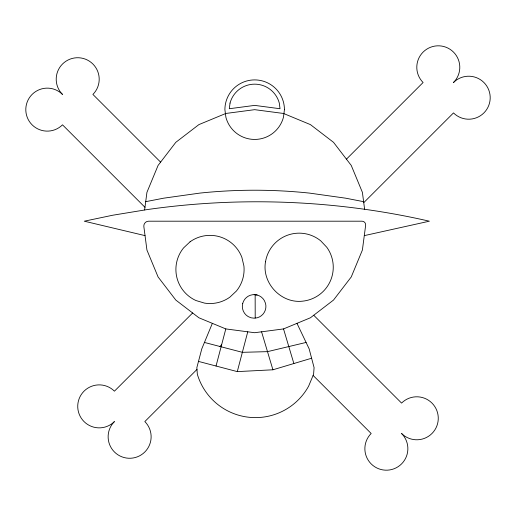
<?xml version="1.0" encoding="UTF-8"?>
<svg xmlns="http://www.w3.org/2000/svg" width="516" height="516" viewBox="0 0 516 516"><rect width="100%" height="100%" fill="white"/><g stroke="black" fill="none" stroke-linecap="round" stroke-linejoin="round"><path stroke-width="0.77" d="M144.622 209.922L146.937 192.326L158.083 165.43L175.801 142.332L198.899 124.608L225.802 113.468L254.665 109.669L283.529 113.468L310.426 124.608L333.523 142.332L351.248 165.43L362.387 192.326L364.631 209.341M216.036 366.025L225.802 328.918L198.899 317.779L175.801 300.054L158.083 276.957L146.937 250.06L143.854 226.621A4.805 4.805 0 0 1 148.614 221.196L361.98 221.196A3.689 3.689 0 0 1 365.638 225.363L362.387 250.06L351.248 276.957L333.523 300.054L310.426 317.779L283.529 328.918L254.665 332.717L225.802 328.918M198.492 361.406L237.283 371.61L247.757 331.807M212.353 323.345L201.801 348.81L196.848 367.644L197.344 374.281A60.643 60.643 0 0 0 308.6 386.2L313.586 374.281L314.089 367.644L309.129 348.81L296.977 323.345M192.636 312.967L114.429 391.173A21.498 21.498 0 0 0 84.024 391.173A21.498 21.498 0 0 0 84.024 421.572A21.498 21.498 0 0 0 114.429 421.572A21.498 21.498 0 0 0 114.429 451.977A21.498 21.498 0 0 0 144.835 451.977A21.498 21.498 0 0 0 144.835 421.572L196.983 369.43M346.436 159.16L423.094 82.508A21.498 21.498 0 0 1 423.094 52.103A21.498 21.498 0 0 1 453.5 52.103A21.498 21.498 0 0 1 453.5 82.508A21.498 21.498 0 0 1 483.905 82.508A21.498 21.498 0 0 1 483.905 112.914A21.498 21.498 0 0 1 453.5 112.914L363.748 202.659M219.926 346.481L221.622 344.785M237.283 371.61L272.919 369.791L311.612 358.227M306.091 342.443L267.494 351.641L242.359 352.325L204.439 342.443M364.29 235.625L429.37 221.196C337.064 200.06 240.985 196.177 147.247 209.573L112.662 215.243L84.276 221.196L145.041 235.625M145.712 201.672L163.662 198.183L199.885 193.094A524.146 524.146 0 0 1 309.439 193.094L345.662 198.183L363.619 201.672M254.124 294.617L257.174 295.017M160.611 162.134L92.906 94.428A21.498 21.498 0 0 0 92.906 64.023A21.498 21.498 0 0 0 62.501 64.023A21.498 21.498 0 0 0 62.501 94.428A21.498 21.498 0 0 0 32.095 94.428A21.498 21.498 0 0 0 32.095 124.827A21.498 21.498 0 0 0 62.501 124.827L144.97 207.297M313.728 315.244L401.571 403.086A21.498 21.498 0 0 1 431.976 403.086A21.498 21.498 0 0 1 431.976 433.492A21.498 21.498 0 0 1 401.571 433.492A21.498 21.498 0 0 1 401.571 463.897A21.498 21.498 0 0 1 371.165 463.897A21.498 21.498 0 0 1 371.165 433.492L313.102 375.435M283.529 328.918L293.868 363.528M261.573 331.807L272.919 369.791M255.149 294.752L255.207 318.05M265.514 261.773C261.657 283.026 281.149 303.731 302.595 301.163A34.095 34.095 0 0 0 326.828 247.312L320.726 240.837A34.095 34.095 0 0 0 265.514 261.773M230.039 103.071L229.291 108.734L254.665 105.393L280.033 108.734L279.291 103.071A25.49 25.49 0 0 0 230.039 103.071M242.739 303.356L242.333 306.407A11.791 11.791 0 0 0 248.228 316.618L251.073 317.791L254.124 318.191L257.174 317.791A11.791 11.791 0 0 0 265.514 303.356L264.334 300.512A11.791 11.791 0 0 0 242.739 303.356M284.432 109.669L283.419 117.371A29.767 29.767 0 0 1 225.911 117.371L224.899 109.669A29.767 29.767 0 0 1 254.665 79.903A29.767 29.767 0 0 1 284.432 109.669M190.069 241.798L183.586 247.899A34.095 34.095 0 0 0 196.003 300.551L204.53 303.111A34.095 34.095 0 0 0 229.923 297.119L236.405 291.024A34.095 34.095 0 0 0 243.92 266.03L241.875 257.368A34.095 34.095 0 0 0 190.069 241.798"/></g></svg>
